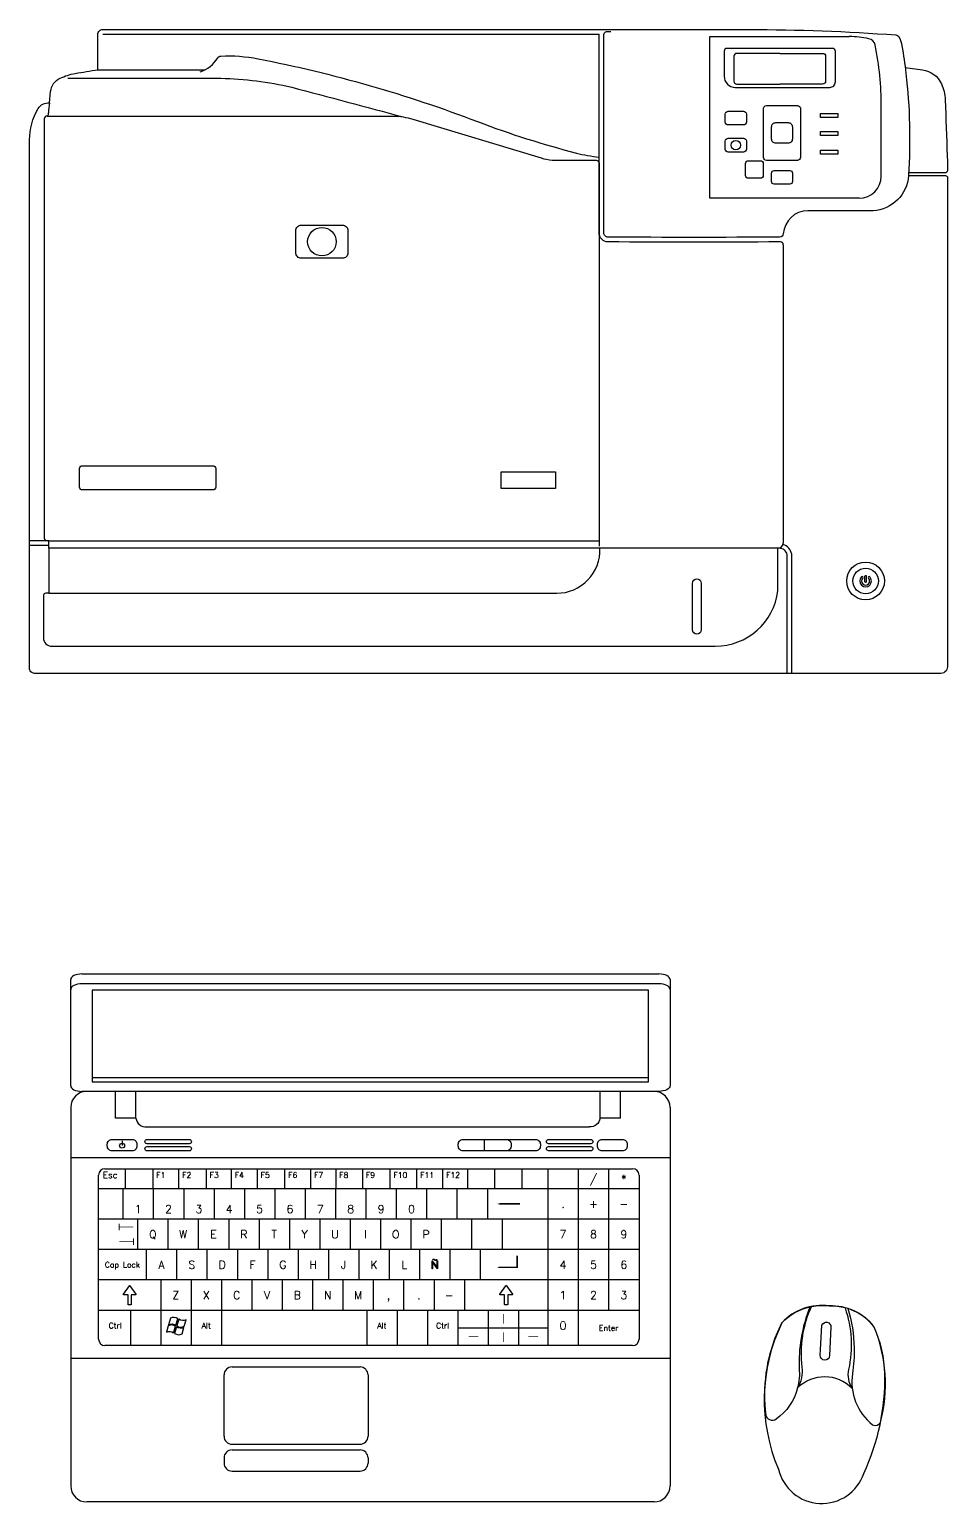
# Model space of a CAD drawing. Header units: millimetres. Extents: x 333458 to 334656, y 233246 to 234065.
# Drawn here: x 334146 to 334656, y 233246 to 234065 of the extents above; entities that cross this region are included whole.
import ezdxf
from ezdxf.enums import TextEntityAlignment as Align

# ---------------------------------------------------------------- set-up
doc = ezdxf.new("R2010")
doc.units = ezdxf.units.MM
doc.styles.add('Romand', font='romand.shx', dxfattribs={"bigfont": '@extfont2.shx'})

# ---------------------------------------------------------------- blocks, each defined once
blk = doc.blocks.new('laptop_top')
at = {"color": 0, "linetype": 'ByBlock', "lineweight": -2}
for p, q in [((-141.88, 213.36), (-141.88, 228.31)), ((-130.5, 213.36), (-130.5, 228.31)), ((127.87, 213.36), (127.87, 228.31)), ((139.26, 213.36), (139.26, 228.31)), ((-166.73, 219.41), (-166.73, 8.9)), ((-130.5, 213.36), (-141.88, 213.36)), ((139.26, 213.36), (127.87, 213.36)), ((166.73, 219.41), (166.73, 8.9)), ((-138.11, 200.91), (-138.11, 198.14)), ((63.38, 201.58), (63.38, 195.26)), ((-166.73, 191.56), (166.73, 191.56)), ((-151.24, 90.54), (-151.24, 181.77)), ((-147.67, 185.33), (145.92, 185.33)), ((-136.39, 185.33), (-136.39, 174.21)), ((-121.1, 185.33), (-121.1, 174.21)), ((-106.68, 185.33), (-106.68, 174.21)), ((-91.39, 185.33), (-91.39, 174.21)), ((-77.4, 185.33), (-77.4, 174.21)), ((-62.98, 185.33), (-62.98, 174.21)), ((-47.69, 185.33), (-47.69, 174.21)), ((-33.27, 185.33), (-33.27, 174.21)), ((-19.28, 185.33), (-19.28, 174.21)), ((-4.43, 185.33), (-4.43, 174.21)), ((10.87, 185.33), (10.87, 174.21)), ((25.72, 185.33), (25.72, 174.21)), ((40.14, 185.33), (40.14, 174.21)), ((54.13, 185.33), (54.13, 174.21)), ((68.98, 185.33), (68.98, 174.21)), ((84.28, 185.33), (84.28, 174.21)), ((98.74, 185.33), (98.74, 86.97)), ((115.65, 185.33), (115.65, 86.97)), ((132.56, 185.33), (132.56, 106.56)), ((149.48, 181.77), (149.48, 90.54)), ((149.48, 174.21), (-151.24, 174.21)), ((-137.67, 174.21), (-137.67, 157.29)), ((-120.77, 174.21), (-120.77, 157.29)), ((-103.87, 174.21), (-103.87, 157.29)), ((-86.98, 174.21), (-86.98, 157.29)), ((-70.08, 174.21), (-70.08, 157.29)), ((-53.18, 174.21), (-53.18, 157.29)), ((-36.29, 174.21), (-36.29, 157.29)), ((-19.39, 174.21), (-19.39, 157.29)), ((-2.49, 174.21), (-2.49, 157.29)), ((14.4, 174.21), (14.4, 157.29)), ((31.3, 174.21), (31.3, 157.29)), ((48.2, 174.21), (48.2, 157.29)), ((65.09, 174.21), (65.09, 157.29)), ((149.48, 157.29), (-151.24, 157.29)), ((-129.51, 157.29), (-129.51, 140.38)), ((-112.61, 157.29), (-112.61, 140.38)), ((-95.72, 157.29), (-95.72, 140.38)), ((-78.82, 157.29), (-78.82, 140.38)), ((-61.92, 157.29), (-61.92, 140.38)), ((-45.03, 157.29), (-45.03, 140.38)), ((-28.13, 157.29), (-28.13, 140.38)), ((-11.23, 157.29), (-11.23, 140.38)), ((5.66, 157.29), (5.66, 140.38)), ((22.56, 157.29), (22.56, 140.38)), ((39.46, 157.29), (39.46, 140.38)), ((56.35, 157.29), (56.35, 140.38)), ((73.25, 157.29), (73.25, 140.38)), ((149.48, 140.38), (-151.24, 140.38)), ((-124.7, 140.38), (-124.7, 123.47)), ((-107.81, 140.38), (-107.81, 123.47)), ((-90.91, 140.38), (-90.91, 123.47)), ((-74.01, 140.38), (-74.01, 123.47)), ((-57.12, 140.38), (-57.12, 123.47)), ((-40.22, 140.38), (-40.22, 123.47)), ((-23.32, 140.38), (-23.32, 123.47)), ((-6.43, 140.38), (-6.43, 123.47)), ((10.47, 140.38), (10.47, 123.47)), ((27.37, 140.38), (27.37, 123.47)), ((44.26, 140.38), (44.26, 123.47)), ((61.16, 140.38), (61.16, 123.47)), ((149.48, 123.47), (-151.24, 123.47)), ((-116.65, 123.47), (-116.65, 106.56)), ((-99.75, 123.47), (-99.75, 106.56)), ((-82.86, 123.47), (-82.86, 106.56)), ((-65.96, 123.47), (-65.96, 106.56)), ((-49.06, 123.47), (-49.06, 106.56)), ((-32.17, 123.47), (-32.17, 106.56)), ((-15.27, 123.47), (-15.27, 106.56)), ((1.63, 123.47), (1.63, 106.56)), ((18.52, 123.47), (18.52, 106.56)), ((35.42, 123.47), (35.42, 106.56)), ((52.32, 123.47), (52.32, 106.56)), ((149.48, 106.56), (-151.24, 106.56)), ((-133.55, 106.56), (-133.55, 86.97)), ((-116.65, 106.56), (-116.65, 86.97)), ((-99.75, 106.56), (-99.75, 86.97)), ((-82.86, 106.56), (-82.86, 86.97)), ((-2.05, 106.56), (-2.05, 86.97)), ((14.84, 106.56), (14.84, 86.97)), ((31.74, 106.56), (31.74, 86.97)), ((48.64, 106.56), (48.64, 86.97)), ((65.53, 106.56), (65.53, 86.97)), ((82.43, 106.56), (82.43, 86.97)), ((48.64, 96.77), (98.74, 96.77)), ((145.92, 86.97), (-147.67, 86.97)), ((-166.73, 80.06), (166.73, 80.06)), ((-76.97, 75.07), (-5.76, 75.07)), ((-81.42, 36.54), (-81.42, 70.62)), ((-1.31, 70.62), (-1.31, 36.54)), ((-76.97, 32.09), (-5.76, 32.09)), ((-76.97, 28.98), (-5.76, 28.98)), ((-81.42, 24.53), (-81.42, 21.59)), ((-76.97, 17.14), (-5.76, 17.14)), ((-1.31, 24.53), (-1.31, 21.59)), ((157.83, 0), (-157.83, 0))]:
    blk.add_line(p, q, dxfattribs=at)
for points in [[(-166.73, 231.43), (-166.73, 290.5)], [(-160.5, 293.62), (160.5, 293.62)], [(160.5, 288.13), (-160.5, 288.13)], [(166.73, 290.5), (166.73, 231.43)], [(154.78, 235.9), (-154.78, 235.9)], [(160.5, 228.31), (-160.5, 228.31)], [(-124.4, 208.59), (121.77, 208.59)]]:
    blk.add_lwpolyline(points, dxfattribs=at)
for points in [[(-154.78, 284.6), (-154.78, 233.54), (154.78, 233.54), (154.78, 284.6), (-154.78, 284.6)], [(37.29, 129.71), (34.54, 133.52), (34.54, 129.71), (34.33, 129.71), (34.33, 134.16), (37.08, 130.35), (37.08, 134.16), (37.29, 134.16), (37.29, 129.71)], [(34.54, 134.58), (34.96, 135), (35.49, 135), (36.13, 134.58), (36.65, 134.58), (36.87, 134.79), (37.08, 134.79), (36.65, 134.37), (36.13, 134.37), (35.49, 134.79), (34.96, 134.79), (34.75, 134.58), (34.54, 134.58)]]:
    blk.add_lwpolyline(points, close=True, dxfattribs=at)
for points, format in [([(-130.5, 213.36, 0.381204), (-124.4, 208.59, -0.067107)], "xyb"), ([(127.87, 213.36, -0.381204), (121.77, 208.59, 0.067107)], "xyb"), ([(75.64, 201.58, -0.414214), (78.31, 198.91), (78.31, 197.93, -0.414214), (75.64, 195.26)], "xyb"), ([(83.18, 165.75, 0.89, 0.89, 0), (75.81, 165.75, 2.67, 0, 0), (70.53, 165.75, 0, 0, 0)], "xyseb"), ([(-131.82, 152.91, 0.445, 0.445, 0), (-136.34, 152.91, 3.56, 0, 0), (-139.74, 152.91, 0, 0, 0)], "xyseb"), ([(-139.74, 144.76, 0.445, 0.445, 0), (-135.21, 144.76, 3.56, 0, 0), (-131.82, 144.76, 0, 0, 0)], "xyseb"), ([(81.64, 136.9, 0.89, 0.89, 0), (81.64, 130.49, 0.89, 0.89, 0), (75.81, 130.49, 3.56, 0, 0), (70.53, 130.49, 0, 0, 0)], "xyseb"), ([(-133.05, 115.22), (-133.05, 109.85, -0.414214), (-133.23, 109.68), (-134.65, 109.68, -0.414214), (-134.83, 109.85), (-134.83, 115.22), (-137.29, 115.22, -0.606815), (-137.43, 115.5), (-134.09, 120.28, -0.520567), (-133.8, 120.28), (-130.45, 115.5, -0.606815), (-130.6, 115.22), (-133.05, 115.22)], "xyb"), ([(76.42, 115.22), (76.42, 109.85, -0.414214), (76.24, 109.68), (74.82, 109.68, -0.414214), (74.64, 109.85), (74.64, 115.22), (72.18, 115.22, -0.606815), (72.04, 115.5), (75.38, 120.28, -0.520567), (75.67, 120.28), (79.02, 115.5, -0.606815), (78.87, 115.22), (76.42, 115.22)], "xyb"), ([(73.98, 99.13, 0.312, 0.312, 0), (73.98, 102.3, 2.49, 0, 0), (73.98, 104.68, 0, 0, 0)], "xyseb"), ([(60.05, 91.87, 0.312, 0.312, 0), (56.88, 91.87, 2.49, 0, 0), (54.51, 91.87, 0, 0, 0)], "xyseb"), ([(73.98, 94.4, 0.312, 0.312, 0), (73.98, 91.23, 2.49, 0, 0), (73.98, 88.85, 0, 0, 0)], "xyseb"), ([(87.91, 91.87, 0.312, 0.312, 0), (91.08, 91.87, 2.49, 0, 0), (93.46, 91.87, 0, 0, 0)], "xyseb")]:
    blk.add_lwpolyline(points, format=format, dxfattribs=at)
for points in [[(-143.7, 201.58), (-132.53, 201.58, -0.414214), (-129.85, 198.91), (-129.85, 197.93, -0.414214), (-132.53, 195.26), (-143.7, 195.26, -0.414214), (-146.37, 197.93), (-146.37, 198.91, -0.414214)], [(-124.23, 201.58), (-100.76, 201.58, -0.414214), (-99.56, 200.39), (-99.56, 200.39, -0.414214), (-100.76, 199.19), (-124.23, 199.19, -0.414214), (-125.43, 200.39), (-125.43, 200.39, -0.414214)], [(-124.23, 197.65), (-100.76, 197.65, -0.414214), (-99.56, 196.46), (-99.56, 196.46, -0.414214), (-100.76, 195.26), (-124.23, 195.26, -0.414214), (-125.43, 196.46), (-125.43, 196.46, -0.414214)], [(51.57, 201.58), (91.95, 201.58, -0.414214), (94.62, 198.91), (94.62, 197.93, -0.414214), (91.95, 195.26), (51.57, 195.26, -0.414214), (48.9, 197.93), (48.9, 198.91, -0.414214)], [(99.13, 201.58), (122.61, 201.58, -0.414214), (123.81, 200.39), (123.81, 200.39, -0.414214), (122.61, 199.19), (99.13, 199.19, -0.414214), (97.94, 200.39), (97.94, 200.39, -0.414214)], [(99.13, 197.65), (122.61, 197.65, -0.414214), (123.81, 196.46), (123.81, 196.46, -0.414214), (122.61, 195.26), (99.13, 195.26, -0.414214), (97.94, 196.46), (97.94, 196.46, -0.414214)], [(129.03, 201.58), (140.21, 201.58, -0.414214), (142.88, 198.91), (142.88, 197.93, -0.414214), (140.21, 195.26), (129.03, 195.26, -0.414214), (126.36, 197.93), (126.36, 198.91, -0.414214)], [(-108.41, 97.65, 0.301668), (-112.46, 97.96), (-113.51, 94.34, -0.301668), (-109.47, 94.03)], [(-107.18, 101.9, 0.301668), (-111.22, 102.21), (-112.28, 98.55, -0.301668), (-108.24, 98.24)], [(-102.5, 101.35, -0.279065), (-106.6, 101.58), (-107.66, 97.91, 0.279065), (-103.56, 97.68)], [(-103.73, 97.1, -0.279065), (-107.84, 97.33), (-108.89, 93.71, 0.279065), (-104.79, 93.48)]]:
    blk.add_lwpolyline(points, format="xyb", close=True, dxfattribs=at)
at = {"color": 0, "linetype": 'ByBlock', "lineweight": -2, "const_width": 0.445}
for points in [[(-139.74, 151.05), (-139.74, 154.77)], [(-131.82, 142.9), (-131.82, 146.63)]]:
    blk.add_lwpolyline(points, dxfattribs=at)
at = {"color": 0, "linetype": 'ByBlock', "lineweight": -2}
blk.add_circle((-138.11, 198.14), 1.38, dxfattribs=at)
for centre, radius, start, end in [((-157.83, 219.41), 8.9, 90, 180), ((157.83, 219.41), 8.9, 0, 90), ((-147.67, 181.77), 3.56, 90, 180), ((145.92, 181.77), 3.56, 0, 90), ((-147.67, 90.54), 3.56, 180, 270), ((145.92, 90.54), 3.56, 270, 0), ((-76.97, 70.62), 4.45, 90, 180), ((-5.76, 70.62), 4.45, 0, 90), ((-76.97, 36.54), 4.45, 180, 270), ((-5.76, 36.54), 4.45, 270, 0), ((-76.97, 24.53), 4.45, 90, 180), ((-5.76, 24.53), 4.45, 0, 90), ((-76.97, 21.59), 4.45, 180, 270), ((-5.76, 21.59), 4.45, 270, 0), ((-157.83, 8.9), 8.9, 180, 270), ((157.83, 8.9), 8.9, 270, 0)]:
    blk.add_arc(centre, radius, start, end, dxfattribs=at)
for centre, major_axis, start_param, end_param in [((-160.5, 290.5), (6.23, 0), 1.570796, 3.141593), ((-160.5, 285.01), (6.23, 0), 1.570796, 3.141593), ((160.5, 290.5), (-6.23, 0), 3.141593, 4.712389), ((160.5, 285.01), (-6.23, 0), 3.141593, 4.712389), ((-160.5, 231.43), (-6.23, 0), 0, 1.570796)]:
    blk.add_ellipse(centre, major_axis=major_axis, ratio=0.5, start_param=start_param, end_param=end_param, dxfattribs=at)
at = {"color": 0, "linetype": 'ByBlock', "lineweight": -2, "extrusion": (0, 0, -1)}
blk.add_ellipse((160.5, 231.43), major_axis=(6.23, 0), ratio=0.5, start_param=0, end_param=1.570796, dxfattribs=at)
at = {"color": 0, "linetype": 'ByBlock', "lineweight": -2, "style": 'Romand'}
for s, height, p in [('Esc', 3.56, (-148.85, 181.78)), ('F1', 3.115, (-119.13, 181.78)), ('F2', 3.115, (-104.71, 181.78)), ('F3', 3.115, (-89.42, 181.78)), ('F4', 3.115, (-75.44, 181.78)), ('F5', 3.115, (-61.02, 181.78)), ('F6', 3.115, (-45.72, 181.78)), ('F7', 3.115, (-31.3, 181.78)), ('F8', 3.115, (-17.32, 181.78)), ('F9', 3.115, (-2.46, 181.78)), ('F10', 3.115, (12.83, 181.78)), ('F11', 3.115, (27.69, 181.78)), ('F12', 3.115, (42.11, 181.78))]:
    blk.add_text(s, height=height, dxfattribs=at).set_placement(p, align=Align.MIDDLE_LEFT)
for s, height, p in [('/', 4.45, (124.11, 179.77)), ('*', 4.45, (141.02, 179.77)), ('1', 4.45, (-129.22, 162.88)), ('2', 4.45, (-112.32, 162.88)), ('3', 4.45, (-95.42, 162.88)), ('4', 4.45, (-78.53, 162.88)), ('5', 4.45, (-61.63, 162.88)), ('6', 4.45, (-44.74, 162.88)), ('7', 4.45, (-27.84, 162.88)), ('8', 4.45, (-10.94, 162.88)), ('9', 4.45, (5.95, 162.88)), ('0', 4.45, (22.85, 162.88)), ('.', 4.45, (107.19, 165.75)), ('+', 4.45, (124.11, 165.75)), ('-', 4.45, (141.02, 165.75)), ('Q', 4.45, (-121.06, 148.84)), ('W', 4.45, (-104.16, 148.84)), ('E', 4.45, (-87.27, 148.84)), ('R', 4.45, (-70.37, 148.84)), ('T', 4.45, (-53.47, 148.84)), ('Y', 4.45, (-36.58, 148.84)), ('U', 4.45, (-19.68, 148.84)), ('I', 4.45, (-2.78, 148.84)), ('O', 4.45, (14.11, 148.84)), ('P', 4.45, (31.01, 148.84)), ('7', 4.45, (107.19, 148.84)), ('8', 4.45, (124.11, 148.84)), ('9', 4.45, (141.02, 148.84)), ('Cap Lock', 3.115, (-137.97, 131.93)), ('A', 4.45, (-116.25, 131.93)), ('S', 4.45, (-99.36, 131.93)), ('D', 4.45, (-82.46, 131.93)), ('F', 4.45, (-65.56, 131.93)), ('G', 4.45, (-48.67, 131.93)), ('H', 4.45, (-31.77, 131.93)), ('J', 4.45, (-14.88, 131.93)), ('K', 4.45, (2.02, 131.93)), ('L', 4.45, (18.92, 131.93)), ('4', 4.45, (107.19, 131.93)), ('5', 4.45, (124.11, 131.93)), ('6', 4.45, (141.02, 131.93)), ('Z', 4.45, (-108.2, 115.01)), ('X', 4.45, (-91.3, 115.01)), ('C', 4.45, (-74.41, 115.01)), ('V', 4.45, (-57.51, 115.01)), ('B', 4.45, (-40.61, 115.01)), ('N', 4.45, (-23.72, 115.01)), ('M', 4.45, (-6.82, 115.01)), ('-', 4.45, (43.86, 115.01)), ('1', 4.45, (107.19, 115.01)), ('2', 4.45, (124.11, 115.01)), ('3', 4.45, (141.02, 115.01)), (',', 4.45, (10.07, 115.01)), ('.', 4.45, (26.96, 115.01)), ('Ctrl', 3.115, (-141.99, 98.1)), ('Alt', 3.115, (-91.3, 98.1)), ('Alt', 3.115, (6.4, 98.1)), ('Ctrl', 3.115, (40.19, 98.1)), ('0', 4.45, (107.19, 98.1)), ('Enter', 3.115, (132.56, 96.77))]:
    blk.add_text(s, height=height, dxfattribs=at).set_placement(p, align=Align.MIDDLE_CENTER)
blk = doc.blocks.new('HPprint_front')
at = {"color": 0}
for points in [[(234.55, 276.82), (255.13, 276.82, -0.425519), (256.24, 275.67), (256.24, 3.71, -0.472418), (251.73, 0), (-251.73, 0, -0.429109), (-254.49, 2.91), (-254.49, 296.63, -0.13531), (-249.7, 314.02, -0.288486), (-243.45, 317.21), (-242.75, 323.53, -0.259599), (-237.49, 330.92, -0.068215), (-229.15, 333.57, -0.004888), (-216.46, 335.64), (-216.46, 355.28, -0.435669), (-213.67, 358, -0.647858)], [(-213.67, 358), (145.58, 358, -0.018364), (227.52, 354.99, -0.273446), (229.41, 353.68, -0.062859), (230.9, 348.93, -0.016498), (233.14, 333.65, -0.043918), (234.55, 276.82, -0.379837), (214.81, 257.23), (178.53, 257.23, 0.395041), (164.9, 244.47, -0.393843), (162.85, 242.53, -0.002073), (67.4, 242.53, -0.415099), (65.01, 244.95), (65.01, 354.85, -0.457824), (67.43, 356.95), (68.95, 356.95)], [(163.36, 239.93, -0.026803), (162.86, 239.9, -0.002073), (67.39, 239.9, -0.414449), (62.38, 244.96), (62.38, 354.85, -0.027217), (62.4, 355.37)], [(219.4, 276.54), (219.4, 315.26, 0.049332), (216.02, 349.42, 0.307333), (212.46, 352.92, 0.034639), (201.6, 354.15, 2.762267)], [(162.92, 344.75), (138.94, 344.75, 0.414214), (137.4, 343.21), (137.4, 329.23, 0.397909), (139.06, 327.62), (162.92, 327.62)], [(162.92, 344.75), (186.91, 344.75, -0.414214), (188.45, 343.21), (188.45, 329.23, -0.397909), (186.79, 327.62), (162.92, 327.62)], [(-159.55, 334.45, 0.175282), (-149.78, 342.26, -0.248272), (-148.07, 343.27, -0.060193), (-127.25, 341.76, -0.043084), (-5.16, 306.81, 0.028497), (49.77, 289.34, 0.034703), (62.38, 287.02, 0.056161)], [(232.74, 336.94), (242.37, 335.63, -0.256403), (252.88, 327.85, -0.099958), (255, 318.9, 0.00164), (256.12, 287.84, -0.013169), (256.24, 279.37, -0.390863), (255.31, 278.39), (234.64, 278.39)], [(-233.14, 330.92), (-148.1, 330.92, -0.051153), (-108.63, 325.94, -0.000172), (-46.63, 309.43, -1.176475)], [(-243.45, 317.21), (-243.89, 313.24, 0.013483), (-244.1, 310.64, -0.3581), (-244.74, 309.88, 3.116785)], [(-244.74, 309.88), (-52.14, 309.88, -0.081438), (-41.26, 308.1), (30.14, 286.61, 0.046355), (36.33, 285.36), (60.34, 285.36, -0.480268), (62.38, 282.82), (62.38, 70.78)], [(-226.64, 113.9, -0.414214), (-225.1, 115.44), (-152.45, 115.44, -0.414214), (-150.91, 113.9), (-150.91, 103.49)], [(-150.91, 103.49, -0.414214), (-152.45, 101.96), (-225.1, 101.96, -0.414214), (-226.64, 103.49), (-226.64, 113.92)], [(-243.7, 44.56), (-245.5, 44.56, 0.359754), (-246.73, 43.54), (-246.73, 19.69, 0.411734), (-242.18, 15.1), (127.06, 15.1, 0.379672), (161.85, 45.97), (161.85, 69.52)], [(167.1, 0), (167.1, 66.02, 0.358533), (162.51, 69.52), (-243.7, 69.52), (-243.7, 44.56), (38.85, 44.56, 0.425213), (62.89, 69.52, -8.197027)], [(161.85, 69.52, 0.398296), (164.9, 72.3, 14.030842)], [(169.58, 0), (169.58, 66.28, 0.276564), (164.79, 71.68, 0.276564)], [(211.07, 54.1), (211.07, 50.92, -1), (210.3, 50.92), (210.3, 54.1, -1), (211.07, 54.1)]]:
    blk.add_lwpolyline(points, format="xyb", dxfattribs=at)
for points in [[(-213.67, 355.37), (62.4, 355.37)], [(207.08, 264.23), (124.06, 264.23), (124.06, 354.15), (201.6, 354.15)], [(-216.46, 335.64), (-156.8, 335.64)], [(-246.28, 308.34), (-246.28, 75.22)], [(164.9, 238.37), (164.9, 72.3)], [(-243.7, 71.09), (-243.7, 73.68), (-254.49, 73.68)], [(-243.7, 69.52), (-243.7, 71.09), (-254.49, 71.09)], [(-243.7, 73.68), (62.38, 73.68)]]:
    blk.add_lwpolyline(points, dxfattribs=at)
for points in [[(138.14, 325.86), (190.79, 325.86, 0.414214), (193.87, 328.94), (193.87, 346, 0.414214), (192.33, 347.54), (133.52, 347.54, 0.414214), (131.98, 346), (131.98, 332.02, 0.414214)], [(132.63, 311.03, -0.414214), (134.17, 312.57), (142.79, 312.57, -0.414214), (144.33, 311.03), (144.33, 306.49, -0.414214), (142.79, 304.95), (134.17, 304.95, -0.414214), (132.63, 306.49)], [(153.94, 314.21, -0.414214), (155.48, 315.75), (172.84, 315.75, -0.414214), (174.38, 314.21), (174.38, 286.8, -0.414214), (172.84, 285.26), (155.48, 285.26, -0.414214), (153.94, 286.8)], [(158.38, 303.86, -0.414214), (160.77, 306.25), (167.54, 306.25, -0.414214), (169.94, 303.86), (169.94, 297.15, -0.414214), (167.54, 294.76), (160.77, 294.76, -0.414214), (158.38, 297.15)], [(132.63, 295.99, -0.414214), (134.17, 297.53), (142.79, 297.53, -0.414214), (144.33, 295.99), (144.33, 291.44, -0.414214), (142.79, 289.9), (134.17, 289.9, -0.414214), (132.63, 291.44)], [(143.9, 283.53, -0.414214), (145.44, 285.07), (152.21, 285.07, -0.414214), (153.75, 283.53), (153.75, 276.82, -0.414214), (152.21, 275.28), (145.44, 275.28, -0.414214), (143.9, 276.82)], [(158.31, 278.08, -0.414214), (159.85, 279.62), (168.47, 279.62, -0.414214), (170.01, 278.08), (170.01, 273.54, -0.414214), (168.47, 272), (159.85, 272, -0.414214), (158.31, 273.54)], [(-80.4, 249.23, -0.414214), (-77.32, 246.16), (-77.32, 233.89, -0.414214), (-80.4, 230.81), (-103.26, 230.81, -0.414214), (-106.34, 233.89), (-106.34, 246.16, -0.414214), (-103.26, 249.23)], [(119.27, 24.22, -1), (114.35, 24.22), (114.35, 50.03, -1), (119.27, 50.03)]]:
    blk.add_lwpolyline(points, format="xyb", close=True, dxfattribs=at)
for points in [[(185.64, 311.3), (195.27, 311.3), (195.27, 309.03), (185.64, 309.03)], [(185.64, 301.28), (195.27, 301.28), (195.27, 299.01), (185.64, 299.01)], [(185.64, 290.9), (195.27, 290.9), (195.27, 288.63), (185.64, 288.63)], [(7.92, 111.98), (38.14, 111.98), (38.14, 102.8), (7.92, 102.8)]]:
    blk.add_lwpolyline(points, close=True, dxfattribs=at)
for centre, radius in [((138.48, 293.71), 2.66), ((-91.83, 240.02), 7.92), ((210.69, 51.36), 10.5), ((210.69, 51.36), 7.1)]:
    blk.add_circle(centre, radius, dxfattribs=at)
for centre, radius, start, end in [((-244.74, 308.34), 1.54, 90, 180), ((207.08, 276.54), 12.31, 270, 0), ((163.37, 238.37), 1.54, 0, 90), ((-244.74, 75.22), 1.54, 180, 270), ((210.69, 51.36), 3.22, 135.00853, 44.99147), ((208.75, 53.3), 0.489, 315.00853, 135.00853), ((210.69, 51.36), 2.25, 135.00853, 44.99147), ((212.62, 53.3), 0.489, 44.99147, 224.99147)]:
    blk.add_arc(centre, radius, start, end, dxfattribs=at)

msp = doc.modelspace()

# ---------------------------------------------------------------- linework, layer by layer
for points in [[(334590.54, 233355.6, 0.241004), (334564.33, 233346.24, 0.217003), (334562.38, 233264.73, 0.752527), (334609.88, 233262.46, 0.115399), (334621.54, 233317.78, 0.099122), (334615.73, 233343.78, 0.240483), (334590.54, 233355.6)], [(334579.96, 233355.13, 0.055019), (334574.98, 233337.58, 0.050601), (334573.9, 233320.82, -0.084687), (334573.03, 233309.97, -0.175899), (334561.09, 233292.54, -0.569307), (334555.56, 233294.89, -0.064428), (334555.62, 233318.24, -0.081238), (334564.33, 233346.24, -0.150456), (334579.96, 233355.13)], [(334599.42, 233354.43, -0.141108), (334601.38, 233320.27, 0.211379), (334603.44, 233309.73, 0.412702), (334573.03, 233309.97, 0.176997), (334575.64, 233321.5, -0.141094), (334580.85, 233355.31, -0.080592), (334590.54, 233355.6, -0.075205), (334599.42, 233354.59)], [(334600.94, 233354.15, -0.071754), (334604.48, 233332.24, -0.043169), (334603.58, 233317.94, 0.269309), (334614.78, 233289.42, 0.36617), (334619.18, 233290.78, 0.160325), (334615.73, 233343.78, 0.150096), (334601.03, 233354.11)], [(334585.72, 233331.16), (334586.54, 233344.91, -0.837339), (334591.58, 233343.76), (334590.82, 233327.91, -1), (334585.57, 233328.16)]]:
    msp.add_lwpolyline(points, format="xyb", close=True)

# ---------------------------------------------------------------- block references
for name, p in [('HPprint_front', (334400.19, 233707.32)), ('laptop_top', (334335.33, 233246.55))]:
    msp.add_blockref(name, p)

doc.saveas('drawing.dxf')
